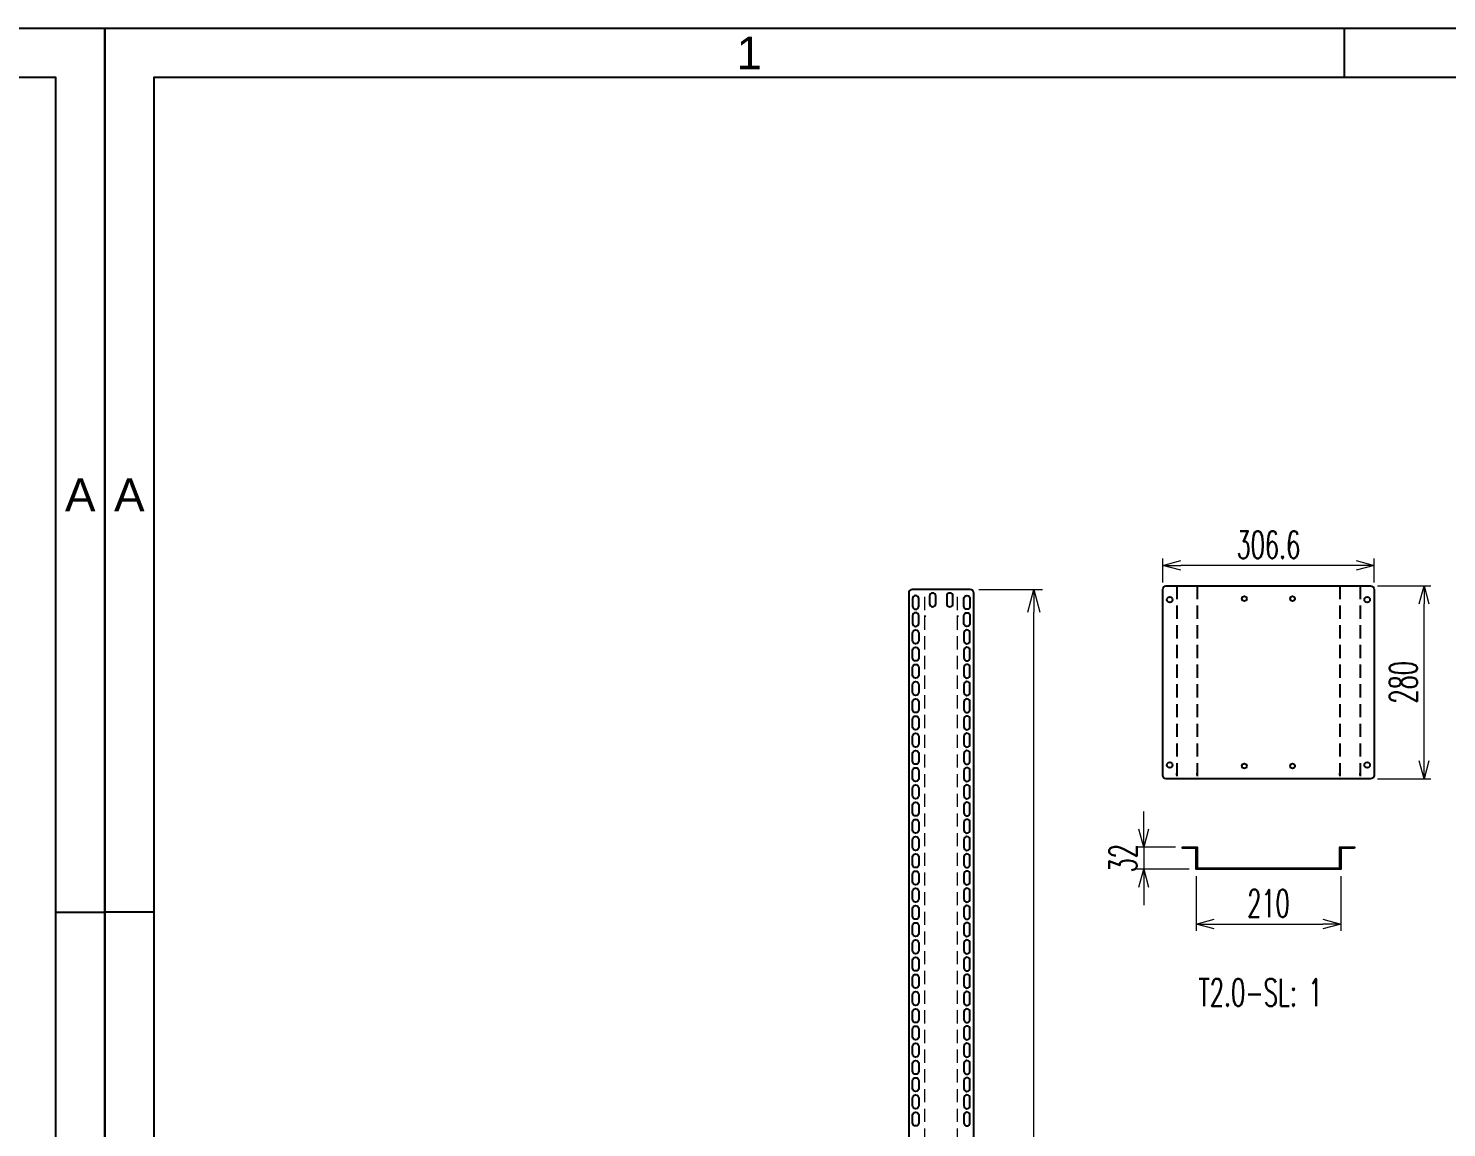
# Model space of a CAD drawing. Header units: millimetres. Extents: x 173893 to 258446, y -176540 to -123824.
# Drawn here: x 219037 to 221096, y -173146 to -171551 of the extents above; entities that cross this region are included whole.
import ezdxf
from ezdxf.enums import TextEntityAlignment as Align

# ---------------------------------------------------------------- set-up
doc = ezdxf.new("R2010")
doc.units = ezdxf.units.MM
doc.header["$LTSCALE"] = 3
doc.linetypes.add('HIDDEN', pattern=[9.525, 6.35, -3.175])
doc.layers.add('@.DM. NÉT ĐỨT', color=8, linetype='HIDDEN', lineweight=9)
for name, color, linetype in [('@.HIDDEN', 8, 'HIDDEN'), ('@.TEXT', 7, 'Continuous'), ('@.VISIBLE', 7, 'Continuous'), ('dim', 7, 'Continuous')]:
    doc.layers.add(name, color=color, linetype=linetype)
doc.styles.add('Ann_w01', font='romans.shx', dxfattribs={"width": 0.6, "bigfont": 'chineset.shx'})
doc.styles.add('Arial', font='arial.ttf')
doc.dimstyles.new('Dim 01_SC20', dxfattribs={"dimscale": 20, "dimtxt": 2, "dimasz": 1.3, "dimexe": 0.5, "dimexo": 0.5, "dimgap": 0.5, "dimtad": 1, "dimdec": 1, "dimzin": 12, "dimdsep": 46, "dimtxsty": 'Ann_w01', "dimblk": 'OPEN30', "dimcen": 1.5, "dimclrd": 6, "dimclre": 6, "dimclrt": 3, "dimadec": 1, "dimazin": 3, "dimtm": 1e-09, "dimtfac": 1, "dimtdec": 1, "dimtix": 1, "dimtmove": 0, "dimatfit": 3, "dimldrblk": 'OPEN30', "dimfxl": 1, "dimtolj": 1, "dimlwd": 0, "dimlwe": 0, "dimarcsym": 0})
doc.dimstyles.new('Dim 01_SC25', dxfattribs={"dimscale": 25, "dimtxt": 2, "dimasz": 1.3, "dimexe": 0.5, "dimexo": 0.5, "dimgap": 0.5, "dimtad": 1, "dimdec": 1, "dimzin": 12, "dimdsep": 46, "dimtxsty": 'Ann_w01', "dimblk": 'OPEN30', "dimcen": 1.5, "dimclrd": 6, "dimclre": 6, "dimclrt": 3, "dimadec": 1, "dimazin": 3, "dimtm": 1e-09, "dimtfac": 1, "dimtdec": 1, "dimtix": 1, "dimtmove": 0, "dimatfit": 3, "dimldrblk": 'OPEN30', "dimfxl": 1, "dimtolj": 1, "dimlwd": 0, "dimlwe": 0, "dimarcsym": 0})

# ---------------------------------------------------------------- blocks, each defined once
blk = doc.blocks.new('KHUNG BAN VE (Made by Tung)')
at = {"layer": '@.VISIBLE', "color": 8}
for p, q in [((75.75, 207), (75.75, 210)), ((3, 156), (0, 156)), ((294, 156), (297, 156))]:
    blk.add_line(p, q, dxfattribs=at)
for points in [[(0, 0), (297, 0), (297, 210), (0, 210)], [(3, 3), (294, 3), (294, 207), (3, 207)]]:
    blk.add_lwpolyline(points, close=True, dxfattribs=at)
at = {"layer": '@.TEXT', "color": 1, "style": 'Arial'}
for s, p in [('1', (39.375, 208.5)), ('A', (1.5, 181.5)), ('A', (295.5, 181.5))]:
    blk.add_text(s, height=2, dxfattribs=at).set_placement(p, align=Align.MIDDLE_CENTER)
for tag, height, p in [('DESIGNER_NAME', 2, (38, 15.5)), ('PROJECT_CODE', 2, (258.5, 15.5)), ('SCALE', 2, (289, 15.5)), ('APPROVED_NAME', 2, (38, 10.5)), ('CUSTOMER_NAME', 2, (258.5, 10.5)), ('PAGE', 2, (289, 10.5)), ('DRAWING_NAME', 4, (173, 8)), ('TOTAL', 2, (289, 5.5))]:
    blk.add_attdef(tag, text='', height=height, dxfattribs=at).set_placement(p, align=Align.MIDDLE_CENTER)
blk = doc.blocks.new('_Open30')
at = {"color": 0, "linetype": 'ByBlock', "lineweight": -2}
for p, q in [((-1, 0.268), (0, 0)), ((0, 0), (-1, -0.268)), ((0, 0), (-1, 0))]:
    blk.add_line(p, q, dxfattribs=at)
blk = doc.blocks.new('*D325')
at = {"layer": 'Defpoints', "color": 0, "transparency": 16777216}
for p in [(220404.7, -172365.4), (220496.8, -172365.4), (220404.7, -174452.4)]:
    blk.add_point(p, dxfattribs=at)
at = {"layer": 'dim', "color": 6, "lineweight": 0, "transparency": 16777216}
for p, q in [((220417.2, -172365.4), (220509.3, -172365.4)), ((220496.8, -174419.9), (220496.8, -172397.9)), ((220417.2, -174452.4), (220509.3, -174452.4))]:
    blk.add_line(p, q, dxfattribs=at)
at = {"layer": 'dim', "color": 6, "lineweight": 0, "transparency": 16777216, "xscale": 32.5, "yscale": 32.5, "zscale": 32.5}
for p, rotation in [((220496.8, -172365.4), 90), ((220496.8, -174452.4), 270)]:
    blk.add_blockref('_Open30', p, dxfattribs=dict(at, rotation=rotation))
at = {"layer": 'dim', "color": 3, "transparency": 16777216, "insert": (220459.3, -173408.9), "char_height": 50, "attachment_point": 5, "rotation": 90, "style": 'Ann_w01'}
blk.add_mtext('\\A1;2087', dxfattribs=at)
blk = doc.blocks.new('*D314')
at = {"layer": 'Defpoints', "color": 0, "transparency": 16777216}
for p in [(220732.5, -172771.3), (220942.5, -172771.3), (220942.5, -172850.8)]:
    blk.add_point(p, dxfattribs=at)
at = {"layer": 'dim', "color": 6, "lineweight": 0, "transparency": 16777216}
for p, q in [((220732.5, -172781.3), (220732.5, -172860.8)), ((220942.5, -172781.3), (220942.5, -172860.8)), ((220758.5, -172850.8), (220916.5, -172850.8))]:
    blk.add_line(p, q, dxfattribs=at)
at = {"layer": 'dim', "color": 6, "lineweight": 0, "transparency": 16777216, "xscale": 26, "yscale": 26, "zscale": 26, "rotation": 180}
blk.add_blockref('_Open30', (220732.5, -172850.8), dxfattribs=at)
at = {"layer": 'dim', "color": 6, "lineweight": 0, "transparency": 16777216, "xscale": 26, "yscale": 26, "zscale": 26}
blk.add_blockref('_Open30', (220942.5, -172850.8), dxfattribs=at)
at = {"layer": 'dim', "color": 3, "transparency": 16777216, "insert": (220837.5, -172820.8), "char_height": 40, "attachment_point": 5, "style": 'Ann_w01'}
blk.add_mtext('\\A1;210', dxfattribs=at)
blk = doc.blocks.new('*D315')
at = {"layer": 'Defpoints', "color": 0, "transparency": 16777216}
for p in [(220712.5, -172739.3), (220656.4, -172771.3), (220732.5, -172771.3)]:
    blk.add_point(p, dxfattribs=at)
at = {"layer": 'dim', "color": 6, "lineweight": 0, "transparency": 16777216}
for p, q in [((220656.4, -172713.3), (220656.4, -172687.3)), ((220702.5, -172739.3), (220646.4, -172739.3)), ((220656.4, -172739.3), (220656.4, -172771.3)), ((220722.5, -172771.3), (220646.4, -172771.3)), ((220656.4, -172797.3), (220656.4, -172823.3))]:
    blk.add_line(p, q, dxfattribs=at)
at = {"layer": 'dim', "color": 6, "lineweight": 0, "transparency": 16777216, "xscale": 26, "yscale": 26, "zscale": 26}
for p, rotation in [((220656.4, -172739.3), 270), ((220656.4, -172771.3), 90)]:
    blk.add_blockref('_Open30', p, dxfattribs=dict(at, rotation=rotation))
at = {"layer": 'dim', "color": 3, "transparency": 16777216, "insert": (220626.4, -172755.3), "char_height": 40, "attachment_point": 5, "rotation": 90, "style": 'Ann_w01'}
blk.add_mtext('\\A1;32', dxfattribs=at)
blk = doc.blocks.new('*D316')
at = {"layer": 'Defpoints', "color": 0, "transparency": 16777216}
for p in [(220985.8, -172360), (221063.4, -172360), (220985.8, -172640)]:
    blk.add_point(p, dxfattribs=at)
at = {"layer": 'dim', "color": 6, "lineweight": 0, "transparency": 16777216}
for p, q in [((220995.8, -172360), (221073.4, -172360)), ((221063.4, -172614), (221063.4, -172386)), ((220995.8, -172640), (221073.4, -172640))]:
    blk.add_line(p, q, dxfattribs=at)
at = {"layer": 'dim', "color": 6, "lineweight": 0, "transparency": 16777216, "xscale": 26, "yscale": 26, "zscale": 26}
for p, rotation in [((221063.4, -172360), 90), ((221063.4, -172640), 270)]:
    blk.add_blockref('_Open30', p, dxfattribs=dict(at, rotation=rotation))
at = {"layer": 'dim', "color": 3, "transparency": 16777216, "insert": (221033.4, -172500), "char_height": 40, "attachment_point": 5, "rotation": 90, "style": 'Ann_w01'}
blk.add_mtext('\\A1;280', dxfattribs=at)
blk = doc.blocks.new('*D317')
at = {"layer": 'Defpoints', "color": 0, "transparency": 16777216}
for p in [(220684.2, -172330.3), (220684.2, -172365), (220990.8, -172365)]:
    blk.add_point(p, dxfattribs=at)
at = {"layer": 'dim', "color": 6, "lineweight": 0, "transparency": 16777216}
for p, q in [((220684.2, -172355), (220684.2, -172320.3)), ((220964.8, -172330.3), (220710.2, -172330.3)), ((220990.8, -172355), (220990.8, -172320.3))]:
    blk.add_line(p, q, dxfattribs=at)
at = {"layer": 'dim', "color": 6, "lineweight": 0, "transparency": 16777216, "xscale": 26, "yscale": 26, "zscale": 26, "rotation": 180}
blk.add_blockref('_Open30', (220684.2, -172330.3), dxfattribs=at)
at = {"layer": 'dim', "color": 6, "lineweight": 0, "transparency": 16777216, "xscale": 26, "yscale": 26, "zscale": 26}
blk.add_blockref('_Open30', (220990.8, -172330.3), dxfattribs=at)
at = {"layer": 'dim', "color": 3, "transparency": 16777216, "insert": (220837.5, -172300.3), "char_height": 40, "attachment_point": 5, "style": 'Ann_w01'}
blk.add_mtext('\\A1;306.6', dxfattribs=at)

msp = doc.modelspace()

# ---------------------------------------------------------------- linework, layer by layer
at = {"color": 1}
for p, q in [((220338.9, -172402.86), (220338.9, -172404.86)), ((220386.1, -172402.86), (220386.1, -172404.86))]:
    msp.add_line(p, q, dxfattribs=at)
for points in [[(220404.7, -174452.38, 0.4142136), (220409.7, -174447.38), (220409.7, -172370.38, 0.4142136), (220404.7, -172365.38), (220320.3, -172365.38, 0.4142136), (220315.3, -172370.38), (220315.3, -174447.38, 0.4142136), (220320.3, -174452.38)], [(220354.5, -172385.88), (220354.5, -172374.88, 0.4142136), (220350, -172370.38), (220350, -172370.38, 0.4142136), (220345.5, -172374.88), (220345.5, -172385.88, 0.4142136), (220350, -172390.38), (220350, -172390.38, 0.4142136)], [(220379.5, -172385.88), (220379.5, -172374.88, 0.4142136), (220375, -172370.38), (220375, -172370.38, 0.4142136), (220370.5, -172374.88), (220370.5, -172385.88, 0.4142136), (220375, -172390.38), (220375, -172390.38, 0.4142136)], [(220329.8, -172389.38), (220329.8, -172378.38, 0.4142136), (220325.3, -172373.88), (220325.3, -172373.88, 0.4142136), (220320.8, -172378.38), (220320.8, -172389.38, 0.4142136), (220325.3, -172393.88), (220325.3, -172393.88, 0.4142136)], [(220395.2, -172389.38), (220395.2, -172378.38, -0.4142136), (220399.7, -172373.88), (220399.7, -172373.88, -0.4142136), (220404.2, -172378.38), (220404.2, -172389.38, -0.4142136), (220399.7, -172393.88), (220399.7, -172393.88, -0.4142136)], [(220329.8, -172414.38), (220329.8, -172403.38, 0.4142136), (220325.3, -172398.88), (220325.3, -172398.88, 0.4142136), (220320.8, -172403.38), (220320.8, -172414.38, 0.4142136), (220325.3, -172418.88), (220325.3, -172418.88, 0.4142136)], [(220395.2, -172414.38), (220395.2, -172403.38, -0.4142136), (220399.7, -172398.88), (220399.7, -172398.88, -0.4142136), (220404.2, -172403.38), (220404.2, -172414.38, -0.4142136), (220399.7, -172418.88), (220399.7, -172418.88, -0.4142136)], [(220329.8, -172428.38), (220329.8, -172439.38, -0.4142136), (220325.3, -172443.88), (220325.3, -172443.88, -0.4142136), (220320.8, -172439.38), (220320.8, -172428.38, -0.4142136), (220325.3, -172423.88), (220325.3, -172423.88, -0.4142136)], [(220395.2, -172428.38), (220395.2, -172439.38, 0.4142136), (220399.7, -172443.88), (220399.7, -172443.88, 0.4142136), (220404.2, -172439.38), (220404.2, -172428.38, 0.4142136), (220399.7, -172423.88), (220399.7, -172423.88, 0.4142136)], [(220329.8, -172453.38), (220329.8, -172464.38, -0.4142136), (220325.3, -172468.88), (220325.3, -172468.88, -0.4142136), (220320.8, -172464.38), (220320.8, -172453.38, -0.4142136), (220325.3, -172448.88), (220325.3, -172448.88, -0.4142136)], [(220395.2, -172453.38), (220395.2, -172464.38, 0.4142136), (220399.7, -172468.88), (220399.7, -172468.88, 0.4142136), (220404.2, -172464.38), (220404.2, -172453.38, 0.4142136), (220399.7, -172448.88), (220399.7, -172448.88, 0.4142136)], [(220329.8, -172478.38), (220329.8, -172489.38, -0.4142136), (220325.3, -172493.88), (220325.3, -172493.88, -0.4142136), (220320.8, -172489.38), (220320.8, -172478.38, -0.4142136), (220325.3, -172473.88), (220325.3, -172473.88, -0.4142136)], [(220395.2, -172478.38), (220395.2, -172489.38, 0.4142136), (220399.7, -172493.88), (220399.7, -172493.88, 0.4142136), (220404.2, -172489.38), (220404.2, -172478.38, 0.4142136), (220399.7, -172473.88), (220399.7, -172473.88, 0.4142136)], [(220329.8, -172503.38), (220329.8, -172514.38, -0.4142136), (220325.3, -172518.88), (220325.3, -172518.88, -0.4142136), (220320.8, -172514.38), (220320.8, -172503.38, -0.4142136), (220325.3, -172498.88), (220325.3, -172498.88, -0.4142136)], [(220395.2, -172503.38), (220395.2, -172514.38, 0.4142136), (220399.7, -172518.88), (220399.7, -172518.88, 0.4142136), (220404.2, -172514.38), (220404.2, -172503.38, 0.4142136), (220399.7, -172498.88), (220399.7, -172498.88, 0.4142136)], [(220329.8, -172528.38), (220329.8, -172539.38, -0.4142136), (220325.3, -172543.88), (220325.3, -172543.88, -0.4142136), (220320.8, -172539.38), (220320.8, -172528.38, -0.4142136), (220325.3, -172523.88), (220325.3, -172523.88, -0.4142136)], [(220395.2, -172528.38), (220395.2, -172539.38, 0.4142136), (220399.7, -172543.88), (220399.7, -172543.88, 0.4142136), (220404.2, -172539.38), (220404.2, -172528.38, 0.4142136), (220399.7, -172523.88), (220399.7, -172523.88, 0.4142136)], [(220329.8, -172553.38), (220329.8, -172564.38, -0.4142136), (220325.3, -172568.88), (220325.3, -172568.88, -0.4142136), (220320.8, -172564.38), (220320.8, -172553.38, -0.4142136), (220325.3, -172548.88), (220325.3, -172548.88, -0.4142136)], [(220395.2, -172553.38), (220395.2, -172564.38, 0.4142136), (220399.7, -172568.88), (220399.7, -172568.88, 0.4142136), (220404.2, -172564.38), (220404.2, -172553.38, 0.4142136), (220399.7, -172548.88), (220399.7, -172548.88, 0.4142136)], [(220329.8, -172578.38), (220329.8, -172589.38, -0.4142136), (220325.3, -172593.88), (220325.3, -172593.88, -0.4142136), (220320.8, -172589.38), (220320.8, -172578.38, -0.4142136), (220325.3, -172573.88), (220325.3, -172573.88, -0.4142136)], [(220395.2, -172578.38), (220395.2, -172589.38, 0.4142136), (220399.7, -172593.88), (220399.7, -172593.88, 0.4142136), (220404.2, -172589.38), (220404.2, -172578.38, 0.4142136), (220399.7, -172573.88), (220399.7, -172573.88, 0.4142136)], [(220329.8, -172603.38), (220329.8, -172614.38, -0.4142136), (220325.3, -172618.88), (220325.3, -172618.88, -0.4142136), (220320.8, -172614.38), (220320.8, -172603.38, -0.4142136), (220325.3, -172598.88), (220325.3, -172598.88, -0.4142136)], [(220395.2, -172603.38), (220395.2, -172614.38, 0.4142136), (220399.7, -172618.88), (220399.7, -172618.88, 0.4142136), (220404.2, -172614.38), (220404.2, -172603.38, 0.4142136), (220399.7, -172598.88), (220399.7, -172598.88, 0.4142136)], [(220329.8, -172628.38), (220329.8, -172639.38, -0.4142136), (220325.3, -172643.88), (220325.3, -172643.88, -0.4142136), (220320.8, -172639.38), (220320.8, -172628.38, -0.4142136), (220325.3, -172623.88), (220325.3, -172623.88, -0.4142136)], [(220395.2, -172628.38), (220395.2, -172639.38, 0.4142136), (220399.7, -172643.88), (220399.7, -172643.88, 0.4142136), (220404.2, -172639.38), (220404.2, -172628.38, 0.4142136), (220399.7, -172623.88), (220399.7, -172623.88, 0.4142136)], [(220329.8, -172653.38), (220329.8, -172664.38, -0.4142136), (220325.3, -172668.88), (220325.3, -172668.88, -0.4142136), (220320.8, -172664.38), (220320.8, -172653.38, -0.4142136), (220325.3, -172648.88), (220325.3, -172648.88, -0.4142136)], [(220395.2, -172653.38), (220395.2, -172664.38, 0.4142136), (220399.7, -172668.88), (220399.7, -172668.88, 0.4142136), (220404.2, -172664.38), (220404.2, -172653.38, 0.4142136), (220399.7, -172648.88), (220399.7, -172648.88, 0.4142136)], [(220329.8, -172678.38), (220329.8, -172689.38, -0.4142136), (220325.3, -172693.88), (220325.3, -172693.88, -0.4142136), (220320.8, -172689.38), (220320.8, -172678.38, -0.4142136), (220325.3, -172673.88), (220325.3, -172673.88, -0.4142136)], [(220395.2, -172678.38), (220395.2, -172689.38, 0.4142136), (220399.7, -172693.88), (220399.7, -172693.88, 0.4142136), (220404.2, -172689.38), (220404.2, -172678.38, 0.4142136), (220399.7, -172673.88), (220399.7, -172673.88, 0.4142136)], [(220329.8, -172703.38), (220329.8, -172714.38, -0.4142136), (220325.3, -172718.88), (220325.3, -172718.88, -0.4142136), (220320.8, -172714.38), (220320.8, -172703.38, -0.4142136), (220325.3, -172698.88), (220325.3, -172698.88, -0.4142136)], [(220395.2, -172703.38), (220395.2, -172714.38, 0.4142136), (220399.7, -172718.88), (220399.7, -172718.88, 0.4142136), (220404.2, -172714.38), (220404.2, -172703.38, 0.4142136), (220399.7, -172698.88), (220399.7, -172698.88, 0.4142136)], [(220329.8, -172728.38), (220329.8, -172739.38, -0.4142136), (220325.3, -172743.88), (220325.3, -172743.88, -0.4142136), (220320.8, -172739.38), (220320.8, -172728.38, -0.4142136), (220325.3, -172723.88), (220325.3, -172723.88, -0.4142136)], [(220395.2, -172728.38), (220395.2, -172739.38, 0.4142136), (220399.7, -172743.88), (220399.7, -172743.88, 0.4142136), (220404.2, -172739.38), (220404.2, -172728.38, 0.4142136), (220399.7, -172723.88), (220399.7, -172723.88, 0.4142136)], [(220329.8, -172753.38), (220329.8, -172764.38, -0.4142136), (220325.3, -172768.88), (220325.3, -172768.88, -0.4142136), (220320.8, -172764.38), (220320.8, -172753.38, -0.4142136), (220325.3, -172748.88), (220325.3, -172748.88, -0.4142136)], [(220395.2, -172753.38), (220395.2, -172764.38, 0.4142136), (220399.7, -172768.88), (220399.7, -172768.88, 0.4142136), (220404.2, -172764.38), (220404.2, -172753.38, 0.4142136), (220399.7, -172748.88), (220399.7, -172748.88, 0.4142136)], [(220329.8, -172778.38), (220329.8, -172789.38, -0.4142136), (220325.3, -172793.88), (220325.3, -172793.88, -0.4142136), (220320.8, -172789.38), (220320.8, -172778.38, -0.4142136), (220325.3, -172773.88), (220325.3, -172773.88, -0.4142136)], [(220395.2, -172778.38), (220395.2, -172789.38, 0.4142136), (220399.7, -172793.88), (220399.7, -172793.88, 0.4142136), (220404.2, -172789.38), (220404.2, -172778.38, 0.4142136), (220399.7, -172773.88), (220399.7, -172773.88, 0.4142136)], [(220329.8, -172803.38), (220329.8, -172814.38, -0.4142136), (220325.3, -172818.88), (220325.3, -172818.88, -0.4142136), (220320.8, -172814.38), (220320.8, -172803.38, -0.4142136), (220325.3, -172798.88), (220325.3, -172798.88, -0.4142136)], [(220395.2, -172803.38), (220395.2, -172814.38, 0.4142136), (220399.7, -172818.88), (220399.7, -172818.88, 0.4142136), (220404.2, -172814.38), (220404.2, -172803.38, 0.4142136), (220399.7, -172798.88), (220399.7, -172798.88, 0.4142136)], [(220329.8, -172828.38), (220329.8, -172839.38, -0.4142136), (220325.3, -172843.88), (220325.3, -172843.88, -0.4142136), (220320.8, -172839.38), (220320.8, -172828.38, -0.4142136), (220325.3, -172823.88), (220325.3, -172823.88, -0.4142136)], [(220395.2, -172828.38), (220395.2, -172839.38, 0.4142136), (220399.7, -172843.88), (220399.7, -172843.88, 0.4142136), (220404.2, -172839.38), (220404.2, -172828.38, 0.4142136), (220399.7, -172823.88), (220399.7, -172823.88, 0.4142136)], [(220329.8, -172853.38), (220329.8, -172864.38, -0.4142136), (220325.3, -172868.88), (220325.3, -172868.88, -0.4142136), (220320.8, -172864.38), (220320.8, -172853.38, -0.4142136), (220325.3, -172848.88), (220325.3, -172848.88, -0.4142136)], [(220395.2, -172853.38), (220395.2, -172864.38, 0.4142136), (220399.7, -172868.88), (220399.7, -172868.88, 0.4142136), (220404.2, -172864.38), (220404.2, -172853.38, 0.4142136), (220399.7, -172848.88), (220399.7, -172848.88, 0.4142136)], [(220329.8, -172878.38), (220329.8, -172889.38, -0.4142136), (220325.3, -172893.88), (220325.3, -172893.88, -0.4142136), (220320.8, -172889.38), (220320.8, -172878.38, -0.4142136), (220325.3, -172873.88), (220325.3, -172873.88, -0.4142136)], [(220395.2, -172878.38), (220395.2, -172889.38, 0.4142136), (220399.7, -172893.88), (220399.7, -172893.88, 0.4142136), (220404.2, -172889.38), (220404.2, -172878.38, 0.4142136), (220399.7, -172873.88), (220399.7, -172873.88, 0.4142136)], [(220329.8, -172903.38), (220329.8, -172914.38, -0.4142136), (220325.3, -172918.88), (220325.3, -172918.88, -0.4142136), (220320.8, -172914.38), (220320.8, -172903.38, -0.4142136), (220325.3, -172898.88), (220325.3, -172898.88, -0.4142136)], [(220395.2, -172903.38), (220395.2, -172914.38, 0.4142136), (220399.7, -172918.88), (220399.7, -172918.88, 0.4142136), (220404.2, -172914.38), (220404.2, -172903.38, 0.4142136), (220399.7, -172898.88), (220399.7, -172898.88, 0.4142136)], [(220329.8, -172928.38), (220329.8, -172939.38, -0.4142136), (220325.3, -172943.88), (220325.3, -172943.88, -0.4142136), (220320.8, -172939.38), (220320.8, -172928.38, -0.4142136), (220325.3, -172923.88), (220325.3, -172923.88, -0.4142136)], [(220395.2, -172928.38), (220395.2, -172939.38, 0.4142136), (220399.7, -172943.88), (220399.7, -172943.88, 0.4142136), (220404.2, -172939.38), (220404.2, -172928.38, 0.4142136), (220399.7, -172923.88), (220399.7, -172923.88, 0.4142136)], [(220329.8, -172953.38), (220329.8, -172964.38, -0.4142136), (220325.3, -172968.88), (220325.3, -172968.88, -0.4142136), (220320.8, -172964.38), (220320.8, -172953.38, -0.4142136), (220325.3, -172948.88), (220325.3, -172948.88, -0.4142136)], [(220395.2, -172953.38), (220395.2, -172964.38, 0.4142136), (220399.7, -172968.88), (220399.7, -172968.88, 0.4142136), (220404.2, -172964.38), (220404.2, -172953.38, 0.4142136), (220399.7, -172948.88), (220399.7, -172948.88, 0.4142136)], [(220329.8, -172978.38), (220329.8, -172989.38, -0.4142136), (220325.3, -172993.88), (220325.3, -172993.88, -0.4142136), (220320.8, -172989.38), (220320.8, -172978.38, -0.4142136), (220325.3, -172973.88), (220325.3, -172973.88, -0.4142136)], [(220395.2, -172978.38), (220395.2, -172989.38, 0.4142136), (220399.7, -172993.88), (220399.7, -172993.88, 0.4142136), (220404.2, -172989.38), (220404.2, -172978.38, 0.4142136), (220399.7, -172973.88), (220399.7, -172973.88, 0.4142136)], [(220329.8, -173003.38), (220329.8, -173014.38, -0.4142136), (220325.3, -173018.88), (220325.3, -173018.88, -0.4142136), (220320.8, -173014.38), (220320.8, -173003.38, -0.4142136), (220325.3, -172998.88), (220325.3, -172998.88, -0.4142136)], [(220395.2, -173003.38), (220395.2, -173014.38, 0.4142136), (220399.7, -173018.88), (220399.7, -173018.88, 0.4142136), (220404.2, -173014.38), (220404.2, -173003.38, 0.4142136), (220399.7, -172998.88), (220399.7, -172998.88, 0.4142136)], [(220329.8, -173028.38), (220329.8, -173039.38, -0.4142136), (220325.3, -173043.88), (220325.3, -173043.88, -0.4142136), (220320.8, -173039.38), (220320.8, -173028.38, -0.4142136), (220325.3, -173023.88), (220325.3, -173023.88, -0.4142136)], [(220395.2, -173028.38), (220395.2, -173039.38, 0.4142136), (220399.7, -173043.88), (220399.7, -173043.88, 0.4142136), (220404.2, -173039.38), (220404.2, -173028.38, 0.4142136), (220399.7, -173023.88), (220399.7, -173023.88, 0.4142136)], [(220329.8, -173053.38), (220329.8, -173064.38, -0.4142136), (220325.3, -173068.88), (220325.3, -173068.88, -0.4142136), (220320.8, -173064.38), (220320.8, -173053.38, -0.4142136), (220325.3, -173048.88), (220325.3, -173048.88, -0.4142136)], [(220395.2, -173053.38), (220395.2, -173064.38, 0.4142136), (220399.7, -173068.88), (220399.7, -173068.88, 0.4142136), (220404.2, -173064.38), (220404.2, -173053.38, 0.4142136), (220399.7, -173048.88), (220399.7, -173048.88, 0.4142136)], [(220329.8, -173078.38), (220329.8, -173089.38, -0.4142136), (220325.3, -173093.88), (220325.3, -173093.88, -0.4142136), (220320.8, -173089.38), (220320.8, -173078.38, -0.4142136), (220325.3, -173073.88), (220325.3, -173073.88, -0.4142136)], [(220395.2, -173078.38), (220395.2, -173089.38, 0.4142136), (220399.7, -173093.88), (220399.7, -173093.88, 0.4142136), (220404.2, -173089.38), (220404.2, -173078.38, 0.4142136), (220399.7, -173073.88), (220399.7, -173073.88, 0.4142136)], [(220329.8, -173103.38), (220329.8, -173114.38, -0.4142136), (220325.3, -173118.88), (220325.3, -173118.88, -0.4142136), (220320.8, -173114.38), (220320.8, -173103.38, -0.4142136), (220325.3, -173098.88), (220325.3, -173098.88, -0.4142136)], [(220395.2, -173103.38), (220395.2, -173114.38, 0.4142136), (220399.7, -173118.88), (220399.7, -173118.88, 0.4142136), (220404.2, -173114.38), (220404.2, -173103.38, 0.4142136), (220399.7, -173098.88), (220399.7, -173098.88, 0.4142136)], [(220329.8, -173128.38), (220329.8, -173139.38, -0.4142136), (220325.3, -173143.88), (220325.3, -173143.88, -0.4142136), (220320.8, -173139.38), (220320.8, -173128.38, -0.4142136), (220325.3, -173123.88), (220325.3, -173123.88, -0.4142136)], [(220395.2, -173128.38), (220395.2, -173139.38, 0.4142136), (220399.7, -173143.88), (220399.7, -173143.88, 0.4142136), (220404.2, -173139.38), (220404.2, -173128.38, 0.4142136), (220399.7, -173123.88), (220399.7, -173123.88, 0.4142136)]]:
    msp.add_lwpolyline(points, format="xyb", close=True)
at = {"color": 3}
for centre in [(220802.52, -172378.48), (220872.52, -172378.48), (220802.52, -172621.48), (220872.52, -172621.48)]:
    msp.add_circle(centre, 3.5, dxfattribs=at)
at = {"layer": '@.DM. NÉT ĐỨT', "linetype": 'HIDDEN'}
for p, q in [((220338.9, -174452.38), (220338.9, -172365.38)), ((220386.1, -174452.38), (220386.1, -172365.38))]:
    msp.add_line(p, q, dxfattribs=at)
at = {"layer": '@.HIDDEN'}
for p, q in [((220704.42, -172359.98), (220704.42, -172639.98)), ((220733.82, -172359.98), (220733.82, -172639.98)), ((220941.22, -172359.98), (220941.22, -172639.98)), ((220970.62, -172359.98), (220970.62, -172639.98))]:
    msp.add_line(p, q, dxfattribs=at)
at = {"layer": '@.VISIBLE', "color": 1}
for p, q in [((220704.42, -172365.3), (220704.42, -172368.3)), ((220733.82, -172365.3), (220733.82, -172368.3)), ((220941.22, -172365.3), (220941.22, -172368.3)), ((220970.62, -172365.3), (220970.62, -172368.3)), ((220704.42, -172634.65), (220704.42, -172631.65)), ((220733.82, -172634.65), (220733.82, -172631.65)), ((220941.22, -172634.65), (220941.22, -172631.65)), ((220970.62, -172634.65), (220970.62, -172631.65))]:
    msp.add_line(p, q, dxfattribs=at)
at = {"layer": '@.VISIBLE'}
msp.add_lwpolyline([(220990.82, -172364.98), (220990.82, -172634.98, -0.4142136), (220985.82, -172639.98), (220689.22, -172639.98, -0.4142136), (220684.22, -172634.98), (220684.22, -172364.98, -0.4142136), (220689.22, -172359.98), (220985.82, -172359.98, -0.4142136)], format="xyb", close=True, dxfattribs=at)
msp.add_lwpolyline([(220962.52, -172740.8), (220942.52, -172740.8), (220942.52, -172771.3), (220732.52, -172771.3), (220732.52, -172740.8), (220712.52, -172740.8), (220712.52, -172739.3), (220734.02, -172739.3), (220734.02, -172769.8), (220941.02, -172769.8), (220941.02, -172739.3), (220962.52, -172739.3)], close=True, dxfattribs=at)
at = {"layer": '@.VISIBLE', "color": 2}
for centre in [(220694.22, -172379.98), (220980.82, -172379.98), (220694.22, -172619.98), (220980.82, -172619.98)]:
    msp.add_circle(centre, 4, dxfattribs=at)

# ---------------------------------------------------------------- block references
at = {"layer": '@.VISIBLE', "xscale": 23.76, "yscale": 23.76, "zscale": 23.76}
for p in [(212091.51, -176540.26), (219148.23, -176540.26)]:
    msp.add_blockref('KHUNG BAN VE (Made by Tung)', p, dxfattribs=at)

# ---------------------------------------------------------------- texts
at = {"layer": '@.VISIBLE', "color": 1, "style": 'Ann_w01', "width": 0.6}
msp.add_text('T2.0-SL: 1', height=40, dxfattribs=at).set_placement((220825.95, -172950.16), align=Align.MIDDLE_CENTER)

# ---------------------------------------------------------------- dimensions: what is measured, and where the dimension line sits
at = {"layer": 'dim'}
for base, p1, p2, picture, middle in [((220684.22, -172330.35), (220990.82, -172364.98), (220684.22, -172364.98), '*D317', (220837.52, -172300.35)), ((220942.52, -172850.82), (220732.52, -172771.3), (220942.52, -172771.3), '*D314', (220837.52, -172820.82))]:
    dim = msp.add_linear_dim(base=base, p1=p1, p2=p2, dimstyle='Dim 01_SC20', dxfattribs=at)
    dim.commit()
    dim.dimension.update_dxf_attribs({"geometry": picture, "text_midpoint": middle})
for base, p1, p2, dimstyle, picture, middle in [((220496.84, -172365.38), (220404.7, -174452.38), (220404.7, -172365.38), 'Dim 01_SC25', '*D325', (220459.34, -173408.88)), ((221063.44, -172359.98), (220985.82, -172639.98), (220985.82, -172359.98), 'Dim 01_SC20', '*D316', (221033.44, -172499.98)), ((220656.4, -172771.3), (220712.52, -172739.3), (220732.52, -172771.3), 'Dim 01_SC20', '*D315', (220626.4, -172755.3))]:
    dim = msp.add_linear_dim(base=base, p1=p1, p2=p2, angle=90, dimstyle=dimstyle, dxfattribs=at)
    dim.commit()
    dim.dimension.update_dxf_attribs({"geometry": picture, "text_midpoint": middle})

doc.saveas('drawing.dxf')
